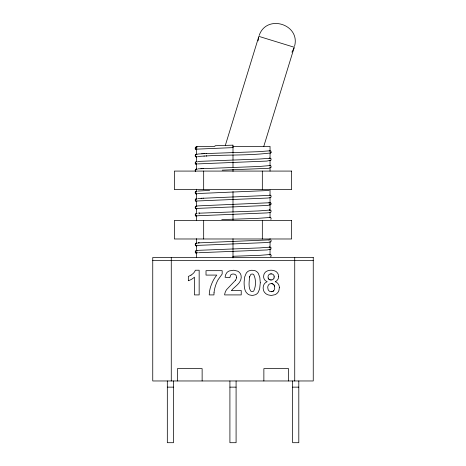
<?xml version="1.0" encoding="UTF-8"?>
<svg xmlns="http://www.w3.org/2000/svg" width="466" height="466" viewBox="0 0 466 466"><rect width="100%" height="100%" fill="white"/><g stroke="black" fill="none" stroke-linecap="round" stroke-linejoin="round"><path stroke-width="0.7" d="M279.332 287.714L278.918 290.446A6.967 6.967 0 0 1 277.421 292.974A7.363 7.363 0 0 1 276.886 293.498A7.06 7.06 0 0 1 274.987 294.698L271.829 295.362A12.093 12.093 0 0 1 270.565 295.345L268.317 294.931A7.829 7.829 0 0 1 265.486 293.347L264.653 292.473A6.442 6.442 0 0 1 263.68 290.784L263.214 288.798A9.134 9.134 0 0 1 263.179 287.668A7.252 7.252 0 0 1 264.129 284.248A5.761 5.761 0 0 1 265.795 282.472L267.199 281.685L265.76 280.893A4.841 4.841 0 0 1 264.472 279.559A5.575 5.575 0 0 1 263.628 276.583L263.82 274.952A5.761 5.761 0 0 1 264.915 272.726L265.573 272.022A5.831 5.831 0 0 1 266.36 271.41C269.098 269.82 272.726 269.814 275.528 271.235A6 6 0 0 1 276.612 272.022L277.276 272.732A5.743 5.743 0 0 1 278.377 274.952L278.54 275.907A7.264 7.264 0 0 1 278.563 276.798M258.077 40.839L258.624 37.245M214.04 292.788L213.941 294.914L209.217 294.914A31.076 31.076 0 0 1 211.407 284.563A34.694 34.694 0 0 1 216.772 275.08L206.013 275.097L206.013 270.676L222.171 270.676L222.171 274.031L218.129 279.682A33.156 33.156 0 0 0 215.001 287.505A33.569 33.569 0 0 0 214.016 292.788M249.526 277.066C249.31 281.592 248.104 286.992 250.685 291.017A2.388 2.388 0 0 0 253.725 291.011C256.09 286.246 256.096 279.35 253.714 274.585A2.377 2.377 0 0 0 250.673 274.579L249.526 277.066A8.44 8.44 0 0 1 249.683 276.39M294.518 46.39C300.797 24.203 266.441 13.63 259.16 35.515M273.991 278.033L274.136 277.235A4.643 4.643 0 0 0 274.148 276.717L274.066 276.082M225.34 145.351L258.869 36.371L294.273 47.264L263.727 146.528M271.002 152.65L271.026 151.188L269.465 150.483M293.982 48.126L291.926 52.169M270.909 219.503L271.113 218.059L269.639 217.203M235.516 280.217L226.616 289.607A10.934 10.934 0 0 0 226.237 290.184A11.539 11.539 0 0 0 224.595 294.914L241.225 294.914L241.225 290.493L231.654 290.493M203.962 156.069L206.56 155.947L206.228 155.959C227.67 154.572 249.572 155.685 270.763 152.912M270.67 153.023L271.101 152.539M222.224 170.172L268.655 168.313L271.078 167.434L271.014 166.047L269.779 165.354M273.659 290.772L273.781 290.638A3.198 3.198 0 0 0 274.206 290.044L274.724 288.268L274.567 286.13A3.594 3.594 0 0 0 273.641 284.575A3.268 3.268 0 0 0 271.8 283.666L271.433 283.637A4.631 4.631 0 0 0 270.816 283.654L269.872 283.87A2.738 2.738 0 0 0 268.725 284.703L268.614 284.854A4.555 4.555 0 0 0 267.729 287.493L268.148 289.636A3.518 3.518 0 0 0 268.765 290.598L269.028 290.86A3.303 3.303 0 0 0 270.938 291.699A3.967 3.967 0 0 0 271.678 291.693L271.853 291.675A3.186 3.186 0 0 0 273.659 290.772A3.215 3.215 0 0 1 271.678 291.699M268.964 240.2L269.296 239.874M269.144 202.937L269.424 202.757L197.462 205.92M269.074 158.586L269.639 158.283L259.166 159.04L197.98 161.422M269.162 247.394L269.738 247.155L259.649 247.912L197.537 250.359M191.025 275.121L188.334 276.472L188.334 280.736M270.525 256.807C271.934 256.137 271.049 254.18 269.674 254.226M269.336 195.388L198.073 198.469M269.208 151.036L269.663 150.827L258.345 151.689L203.84 153.646M269.29 165.797L269.738 165.587L259.609 166.449L197.974 168.849M269.266 210.259L269.727 210.067L258.694 210.929L199.163 213.195M269.197 254.727L269.628 254.558L260.11 255.31L232.959 256.283L233.012 257.908M269.523 217.523L257.011 218.397L221.758 219.597M270.158 273.996L270.793 273.892A4.503 4.503 0 0 1 271.305 273.88L271.783 273.932M271.899 279.897L271.422 279.961A4.439 4.439 0 0 1 270.746 279.961L270.274 279.897A2.732 2.732 0 0 1 268.183 278.056A2.761 2.761 0 0 0 270.431 279.92M269.144 190.483L198.114 193.518M268.725 239.908L198.813 242.862M197.601 200.968L267.56 198.05L270.082 197.724L271.078 197.071L271.055 195.714L269.721 194.974M197.846 245.384L267.012 242.541L270.67 241.924L271.224 241.027L271.037 240.101M197.834 149.103L233.041 147.617L232.959 145.159M197.648 208.384L267.665 205.459L270.927 204.644L271.177 203.31L269.791 202.413M197.631 154.06L204.201 153.629M198.207 156.46L204.324 156.052M197.718 215.758L266.896 212.921L269.843 212.595L271.014 211.931L271.031 210.463L269.4 209.735M198.155 163.886L266.896 161.073L270.915 160.228L271.125 158.778L269.499 157.922M197.986 191.054L209.624 190.402M199.267 242.827L197.916 242.937L198.382 242.897M198.592 252.741L267.152 249.951L270.88 249.164L271.107 247.696L269.581 246.829M200.945 168.628L201.37 168.605M202.844 168.523L203.246 168.5M201.079 198.248L201.475 198.225M202.995 198.137L203.368 198.12M201.819 153.757L202.203 153.739M206.106 153.541L206.438 153.524M214.995 145.747L232.959 145.153M214.954 146.388L196.477 146.388L196.477 154.374M152.749 260.593L313.251 260.593M167.317 387.141L173.492 387.141M229.913 387.141L236.087 387.141M292.631 387.141L298.805 387.141M275.721 281.901L275.237 281.685A5.604 5.604 0 0 0 278.627 276.798M269.435 204.836L269.185 204.679M268.212 278.051L268.067 277.253A4.66 4.66 0 0 1 268.055 276.734L268.101 276.251A2.802 2.802 0 0 1 270.303 273.938M236.501 277.317L236.285 275.919A2.755 2.755 0 0 0 234.602 274.241L233.606 274.043A5.202 5.202 0 0 0 233.047 274.037L232.185 274.148A3.017 3.017 0 0 0 230.821 274.87L229.79 277.689L225.066 277.241L225.643 274.724L226.726 272.802A5.522 5.522 0 0 1 227.734 271.853A7.934 7.934 0 0 1 229.569 270.863L233.786 270.228L237.648 271.148A6.617 6.617 0 0 1 239.122 272.179L240.042 273.216A6.175 6.175 0 0 1 241.021 275.324C241.901 278.837 239.967 282.314 237.479 284.674A39.959 39.959 0 0 1 236.6 285.512L233.326 288.495A22.787 22.787 0 0 0 232.918 288.891L232.808 289.002A7.281 7.281 0 0 0 232.557 289.27A8.184 8.184 0 0 0 231.649 290.487M298.805 380.967L298.805 442.7L292.631 442.7L292.631 380.967M294.733 257.506L294.733 380.967M288.559 380.967L288.559 368.623L263.867 368.623L263.867 380.967M270.041 151.467L270.041 146.388L233 146.388L233 153.331M270.041 152.924L270.041 158.731M270.041 160.188L270.041 165.995M270.041 167.445L270.041 171.08M270.041 189.959L270.041 195.772M270.041 197.223L270.041 210.294M270.041 212.473L270.041 217.558M270.041 238.621L270.041 240.072M270.041 241.528L270.041 247.335M270.041 248.786L270.041 255.327M262.323 171.08L262.323 189.598M262.323 220.465L262.323 238.982M236.087 380.967L236.087 442.7L229.913 442.7L229.913 380.967M233 154.718L233 160.275M233 161.667L233 167.218M233 169.304L233 171.389M233 191.526L233 212.362M233 213.748L233 219.999M233 238.755L233 249.863M233 250.557L233 257.506M203.677 171.08L203.677 189.598M203.677 220.465L203.677 238.982M202.133 380.967L202.133 368.623L177.441 368.623L177.441 380.967M199.046 212.473L199.046 213.929M196.477 156.553L196.477 161.638M196.477 163.088L196.477 169.624M196.477 189.237L196.477 191.415M196.477 192.866L196.477 199.401M196.477 200.858L196.477 206.665M196.477 208.116L196.477 213.929M196.477 215.379L196.477 220.465M196.477 238.621L196.477 243.706M196.477 245.157L196.477 250.97M196.477 252.421L196.477 257.506M173.492 380.967L173.492 442.7L167.317 442.7L167.317 380.967M171.267 257.506L171.267 380.967M197.24 169.315A1.235 1.235 0 0 0 195.47 171.016A1.258 1.258 0 0 0 195.749 171.272M196.862 164.434A1.247 1.247 0 0 1 195.324 163.717A1.247 1.247 0 0 1 195.93 162.139M197.363 250.877A1.235 1.235 0 0 0 195.318 251.401A1.235 1.235 0 0 0 197.555 252.322M196.902 245.902A1.235 1.235 0 0 1 195.318 245.087A1.235 1.235 0 0 1 195.947 243.619M197.17 243.334A1.235 1.235 0 0 0 195.283 244.697A1.235 1.235 0 0 0 197.351 245.215M196.891 216.271A1.235 1.235 0 0 1 195.312 215.438A1.235 1.235 0 0 1 195.959 213.981M197.153 215.752A1.241 1.241 0 0 1 195.545 215.525A1.241 1.241 0 0 1 195.539 213.906A1.241 1.241 0 0 1 197.141 213.661M196.937 208.844A1.235 1.235 0 0 1 195.499 206.945M197.147 208.343A1.235 1.235 0 0 1 195.557 208.127A1.235 1.235 0 0 1 195.516 206.525A1.235 1.235 0 0 1 197.089 206.228M196.873 201.463A1.241 1.241 0 0 1 195.499 199.535M195.866 199.215A1.241 1.241 0 0 1 196.442 199.052M197.141 200.945A1.241 1.241 0 0 1 195.539 200.7A1.241 1.241 0 0 1 195.545 199.081A1.241 1.241 0 0 1 197.147 198.854M196.873 194.066A1.247 1.247 0 0 1 195.237 192.883A1.247 1.247 0 0 1 196.873 191.701M197.339 193.39A1.247 1.247 0 0 1 195.714 193.466A1.247 1.247 0 0 1 195.405 191.864A1.247 1.247 0 0 1 196.943 191.334M195.376 171.261A1.235 1.235 0 0 1 195.93 169.542M197.275 163.811A1.247 1.247 0 0 1 195.563 163.7A1.247 1.247 0 0 1 195.598 161.982A1.247 1.247 0 0 1 197.316 161.935M196.914 157.001A1.241 1.241 0 0 1 195.341 156.331A1.241 1.241 0 0 1 195.936 154.729M197.316 156.366A1.241 1.241 0 0 1 195.604 156.326A1.241 1.241 0 0 1 195.563 154.613A1.241 1.241 0 0 1 197.269 154.491M196.908 149.598A1.235 1.235 0 0 1 195.341 148.916A1.235 1.235 0 0 1 195.941 147.32M196.897 253.294A1.235 1.235 0 0 1 195.283 251.791A1.235 1.235 0 0 1 196.774 250.953M197.31 148.957A1.235 1.235 0 0 1 195.621 148.928A1.235 1.235 0 0 1 195.539 147.239A1.235 1.235 0 0 1 197.223 147.052M191.025 275.121A19.659 19.659 0 0 0 192.347 274.171L193.349 273.292A8.33 8.33 0 0 0 195.341 270.228L199.157 270.222L199.157 294.914L194.433 294.914L194.433 277.171A16.444 16.444 0 0 1 188.328 280.73M236.553 277.322A5.365 5.365 0 0 1 235.487 280.194M271.626 273.903A2.825 2.825 0 0 1 274.148 276.256M274.06 277.893A2.773 2.773 0 0 1 271.736 279.932M275.761 281.825A6.466 6.466 0 0 1 279.384 287.714M271.806 283.625A3.454 3.454 0 0 1 274.596 286.322M260.278 282.804L259.667 288.809L258.129 292.456A7.042 7.042 0 0 1 257.302 293.44L257.022 293.708A6.308 6.308 0 0 1 255.415 294.739L253.079 295.333A9.629 9.629 0 0 1 251.751 295.362L249.671 294.984A6.804 6.804 0 0 1 247.871 294.063C244.819 291.937 244.33 287.883 244.155 284.458A40.49 40.49 0 0 1 244.132 281.901L244.732 276.775L246.269 273.14A7.048 7.048 0 0 1 247.096 272.15L247.376 271.882A6.308 6.308 0 0 1 248.984 270.851L251.756 270.228L255.059 270.711A6.378 6.378 0 0 1 257.034 271.905L257.593 272.464A7.508 7.508 0 0 1 258.42 273.594L259.812 277.439L260.278 282.804M269.424 202.757L268.981 202.867L269.43 202.774M291.646 171.08L174.354 171.08L174.354 189.598L291.646 189.598L291.646 171.08M291.646 220.465L174.354 220.465L174.354 238.982L291.646 238.982L291.646 220.465M313.251 257.506L152.749 257.506L152.749 380.967L313.251 380.967L313.251 257.506"/></g></svg>
